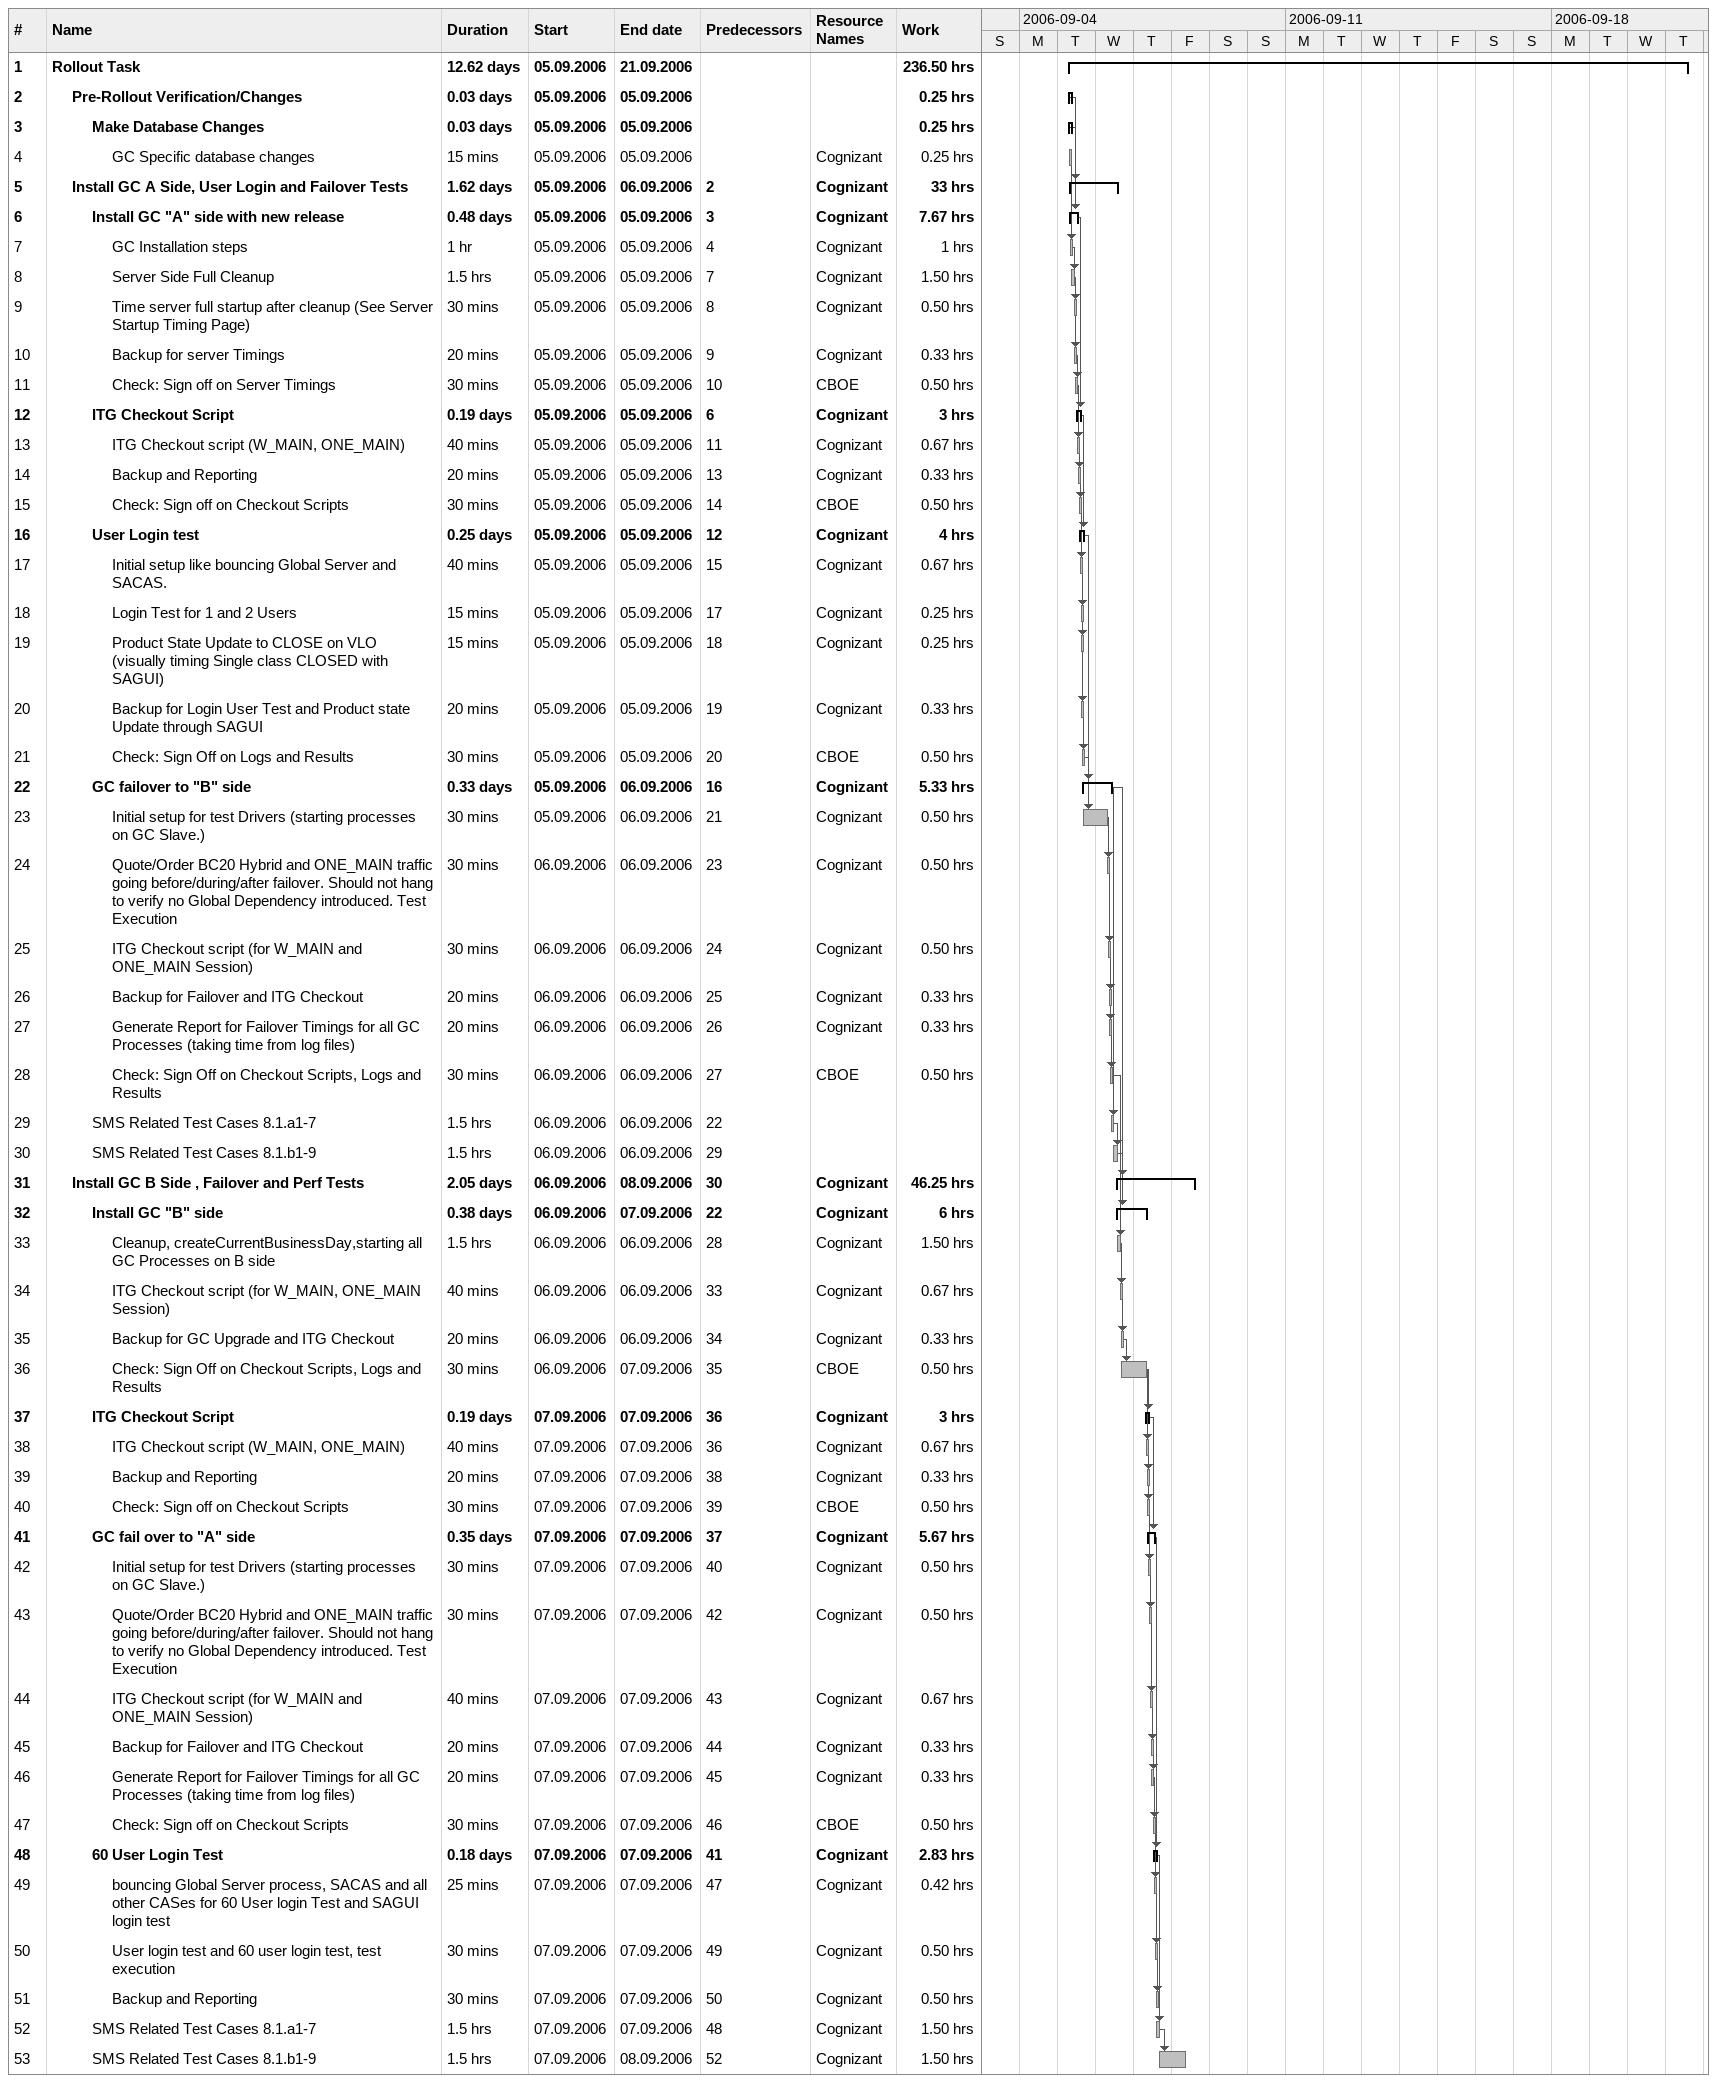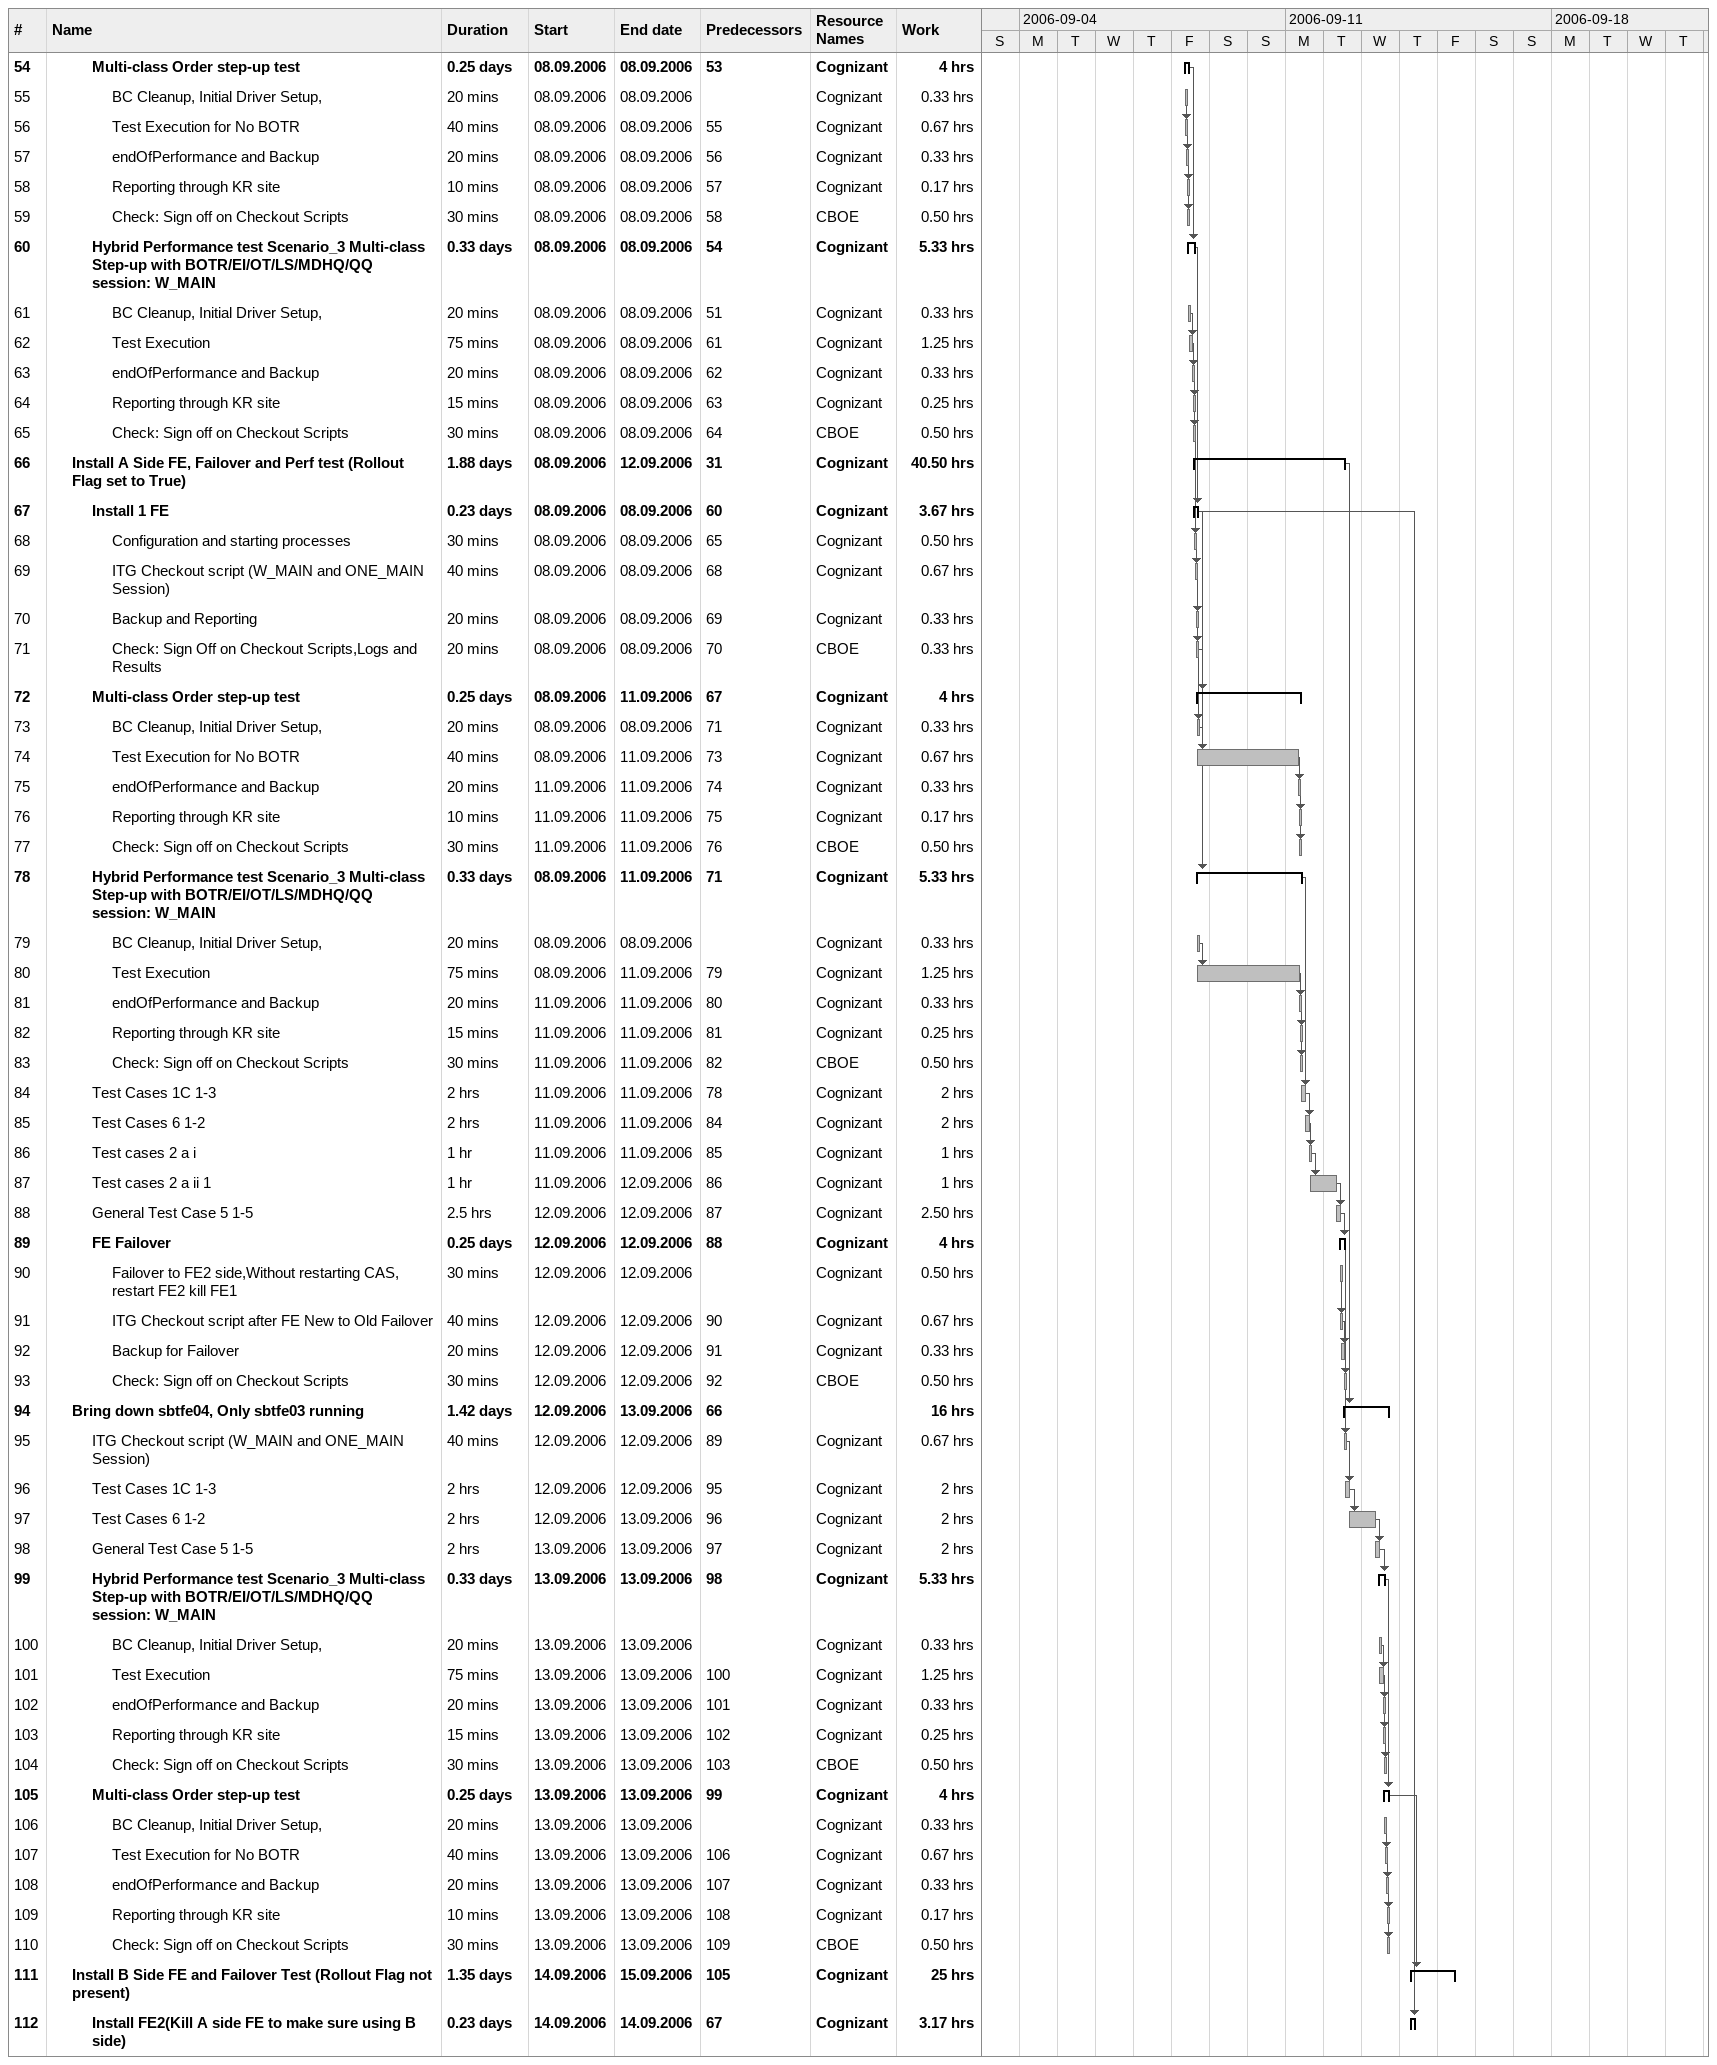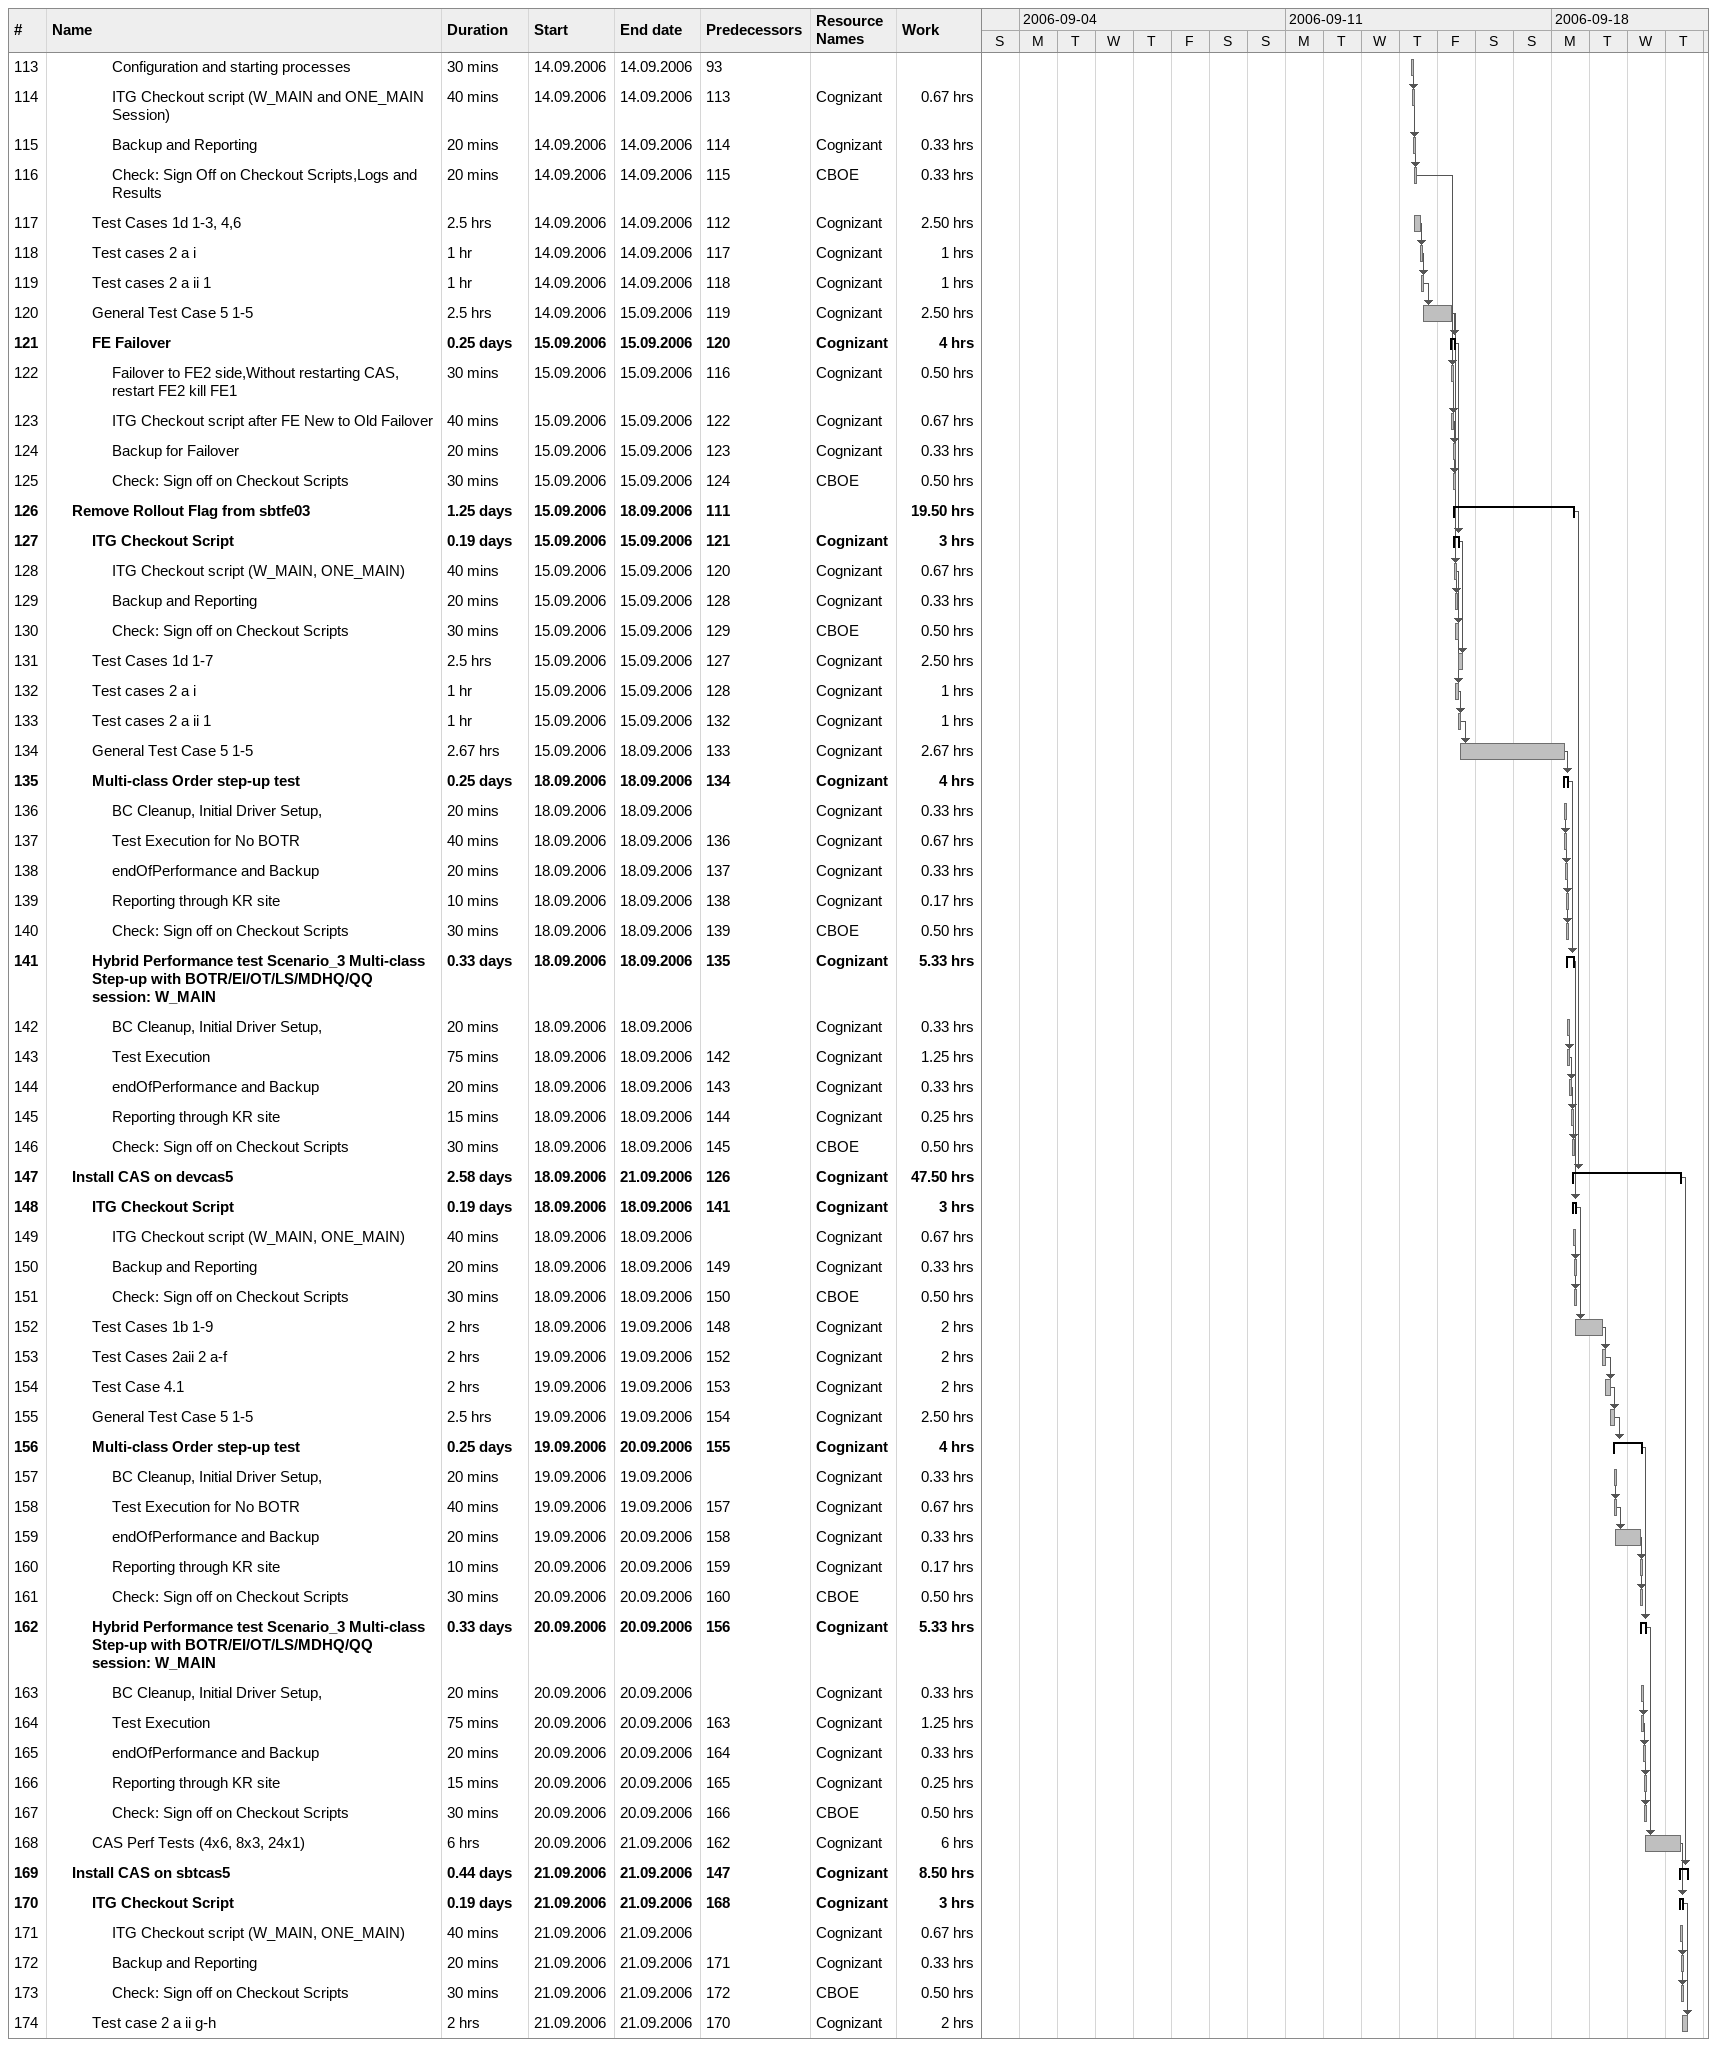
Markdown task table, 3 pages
| ID | Level | Task | Duration | Start | Finish | Predecessors | Resources | Work (h) |
|---|---|---|---|---|---|---|---|---|
| 1 | 1 | **Rollout Task** | 12.62d | 2006-09-05 | 2006-09-21 |  |  | 236.50 |
| 2 | 2 | **Pre-Rollout Verification/Changes** | 0.03d | 2006-09-05 | 2006-09-05 |  |  | 0.25 |
| 3 | 3 | **Make Database Changes** | 0.03d | 2006-09-05 | 2006-09-05 |  |  | 0.25 |
| 4 | 4 | GC Specific database changes | 15min | 2006-09-05 | 2006-09-05 |  | Cognizant | 0.25 |
| 5 | 2 | **Install GC A Side, User Login and Failover Tests** | 1.62d | 2006-09-05 | 2006-09-06 | 2 | Cognizant | 33 |
| 6 | 3 | **Install GC "A" side with new release** | 0.48d | 2006-09-05 | 2006-09-05 | 3 | Cognizant | 7.67 |
| 7 | 4 | GC Installation steps | 1h | 2006-09-05 | 2006-09-05 | 4 | Cognizant | 1 |
| 8 | 4 | Server Side Full Cleanup | 1.5h | 2006-09-05 | 2006-09-05 | 7 | Cognizant | 1.50 |
| 9 | 4 | Time server full startup after cleanup (See Server Startup Timing Page) | 30min | 2006-09-05 | 2006-09-05 | 8 | Cognizant | 0.50 |
| 10 | 4 | Backup for server Timings | 20min | 2006-09-05 | 2006-09-05 | 9 | Cognizant | 0.33 |
| 11 | 4 | Check: Sign off on Server Timings | 30min | 2006-09-05 | 2006-09-05 | 10 | CBOE | 0.50 |
| 12 | 3 | **ITG Checkout Script** | 0.19d | 2006-09-05 | 2006-09-05 | 6 | Cognizant | 3 |
| 13 | 4 | ITG Checkout script (W_MAIN, ONE_MAIN) | 40min | 2006-09-05 | 2006-09-05 | 11 | Cognizant | 0.67 |
| 14 | 4 | Backup and Reporting | 20min | 2006-09-05 | 2006-09-05 | 13 | Cognizant | 0.33 |
| 15 | 4 | Check: Sign off on Checkout Scripts | 30min | 2006-09-05 | 2006-09-05 | 14 | CBOE | 0.50 |
| 16 | 3 | **User Login test** | 0.25d | 2006-09-05 | 2006-09-05 | 12 | Cognizant | 4 |
| 17 | 4 | Initial setup like bouncing Global Server and SACAS. | 40min | 2006-09-05 | 2006-09-05 | 15 | Cognizant | 0.67 |
| 18 | 4 | Login Test for 1 and 2 Users | 15min | 2006-09-05 | 2006-09-05 | 17 | Cognizant | 0.25 |
| 19 | 4 | Product State Update to CLOSE on VLO (visually timing Single class CLOSED with SAGUI) | 15min | 2006-09-05 | 2006-09-05 | 18 | Cognizant | 0.25 |
| 20 | 4 | Backup for Login User Test and Product state Update through SAGUI | 20min | 2006-09-05 | 2006-09-05 | 19 | Cognizant | 0.33 |
| 21 | 4 | Check: Sign Off on Logs and Results | 30min | 2006-09-05 | 2006-09-05 | 20 | CBOE | 0.50 |
| 22 | 3 | **GC failover to "B" side** | 0.33d | 2006-09-05 | 2006-09-06 | 16 | Cognizant | 5.33 |
| 23 | 4 | Initial setup for test Drivers (starting processes on GC Slave.) | 30min | 2006-09-05 | 2006-09-06 | 21 | Cognizant | 0.50 |
| 24 | 4 | Quote/Order BC20 Hybrid and ONE_MAIN traffic going before/during/after failover. Should not hang to verify no Global Dependency introduced. Test Execution | 30min | 2006-09-06 | 2006-09-06 | 23 | Cognizant | 0.50 |
| 25 | 4 | ITG Checkout script (for W_MAIN and ONE_MAIN Session) | 30min | 2006-09-06 | 2006-09-06 | 24 | Cognizant | 0.50 |
| 26 | 4 | Backup for Failover and ITG Checkout | 20min | 2006-09-06 | 2006-09-06 | 25 | Cognizant | 0.33 |
| 27 | 4 | Generate Report for Failover Timings for all GC Processes (taking time from log files) | 20min | 2006-09-06 | 2006-09-06 | 26 | Cognizant | 0.33 |
| 28 | 4 | Check: Sign Off on Checkout Scripts, Logs and Results | 30min | 2006-09-06 | 2006-09-06 | 27 | CBOE | 0.50 |
| 29 | 3 | SMS Related Test Cases 8.1.a1-7 | 1.5h | 2006-09-06 | 2006-09-06 | 22 |  |  |
| 30 | 3 | SMS Related Test Cases 8.1.b1-9 | 1.5h | 2006-09-06 | 2006-09-06 | 29 |  |  |
| 31 | 2 | **Install GC B Side , Failover and Perf Tests** | 2.05d | 2006-09-06 | 2006-09-08 | 30 | Cognizant | 46.25 |
| 32 | 3 | **Install GC "B" side** | 0.38d | 2006-09-06 | 2006-09-07 | 22 | Cognizant | 6 |
| 33 | 4 | Cleanup, createCurrentBusinessDay,starting all GC Processes on B side | 1.5h | 2006-09-06 | 2006-09-06 | 28 | Cognizant | 1.50 |
| 34 | 4 | ITG Checkout script (for W_MAIN, ONE_MAIN Session) | 40min | 2006-09-06 | 2006-09-06 | 33 | Cognizant | 0.67 |
| 35 | 4 | Backup for GC Upgrade and ITG Checkout | 20min | 2006-09-06 | 2006-09-06 | 34 | Cognizant | 0.33 |
| 36 | 4 | Check: Sign Off on Checkout Scripts, Logs and Results | 30min | 2006-09-06 | 2006-09-07 | 35 | CBOE | 0.50 |
| 37 | 3 | **ITG Checkout Script** | 0.19d | 2006-09-07 | 2006-09-07 | 36 | Cognizant | 3 |
| 38 | 4 | ITG Checkout script (W_MAIN, ONE_MAIN) | 40min | 2006-09-07 | 2006-09-07 | 36 | Cognizant | 0.67 |
| 39 | 4 | Backup and Reporting | 20min | 2006-09-07 | 2006-09-07 | 38 | Cognizant | 0.33 |
| 40 | 4 | Check: Sign off on Checkout Scripts | 30min | 2006-09-07 | 2006-09-07 | 39 | CBOE | 0.50 |
| 41 | 3 | **GC fail over to "A" side** | 0.35d | 2006-09-07 | 2006-09-07 | 37 | Cognizant | 5.67 |
| 42 | 4 | Initial setup for test Drivers (starting processes on GC Slave.) | 30min | 2006-09-07 | 2006-09-07 | 40 | Cognizant | 0.50 |
| 43 | 4 | Quote/Order BC20 Hybrid and ONE_MAIN traffic going before/during/after failover. Should not hang to verify no Global Dependency introduced. Test Execution | 30min | 2006-09-07 | 2006-09-07 | 42 | Cognizant | 0.50 |
| 44 | 4 | ITG Checkout script (for W_MAIN and ONE_MAIN Session) | 40min | 2006-09-07 | 2006-09-07 | 43 | Cognizant | 0.67 |
| 45 | 4 | Backup for Failover and ITG Checkout | 20min | 2006-09-07 | 2006-09-07 | 44 | Cognizant | 0.33 |
| 46 | 4 | Generate Report for Failover Timings for all GC Processes (taking time from log files) | 20min | 2006-09-07 | 2006-09-07 | 45 | Cognizant | 0.33 |
| 47 | 4 | Check: Sign off on Checkout Scripts | 30min | 2006-09-07 | 2006-09-07 | 46 | CBOE | 0.50 |
| 48 | 3 | **60 User Login Test** | 0.18d | 2006-09-07 | 2006-09-07 | 41 | Cognizant | 2.83 |
| 49 | 4 | bouncing Global Server process, SACAS and all other CASes for 60 User login Test and SAGUI login test | 25min | 2006-09-07 | 2006-09-07 | 47 | Cognizant | 0.42 |
| 50 | 4 | User login test and 60 user login test, test execution | 30min | 2006-09-07 | 2006-09-07 | 49 | Cognizant | 0.50 |
| 51 | 4 | Backup and Reporting | 30min | 2006-09-07 | 2006-09-07 | 50 | Cognizant | 0.50 |
| 52 | 3 | SMS Related Test Cases 8.1.a1-7 | 1.5h | 2006-09-07 | 2006-09-07 | 48 | Cognizant | 1.50 |
| 53 | 3 | SMS Related Test Cases 8.1.b1-9 | 1.5h | 2006-09-07 | 2006-09-08 | 52 | Cognizant | 1.50 |
| 54 | 3 | **Multi-class Order step-up test** | 0.25d | 2006-09-08 | 2006-09-08 | 53 | Cognizant | 4 |
| 55 | 4 | BC Cleanup, Initial Driver Setup, | 20min | 2006-09-08 | 2006-09-08 |  | Cognizant | 0.33 |
| 56 | 4 | Test Execution for No BOTR | 40min | 2006-09-08 | 2006-09-08 | 55 | Cognizant | 0.67 |
| 57 | 4 | endOfPerformance and Backup | 20min | 2006-09-08 | 2006-09-08 | 56 | Cognizant | 0.33 |
| 58 | 4 | Reporting through KR site | 10min | 2006-09-08 | 2006-09-08 | 57 | Cognizant | 0.17 |
| 59 | 4 | Check: Sign off on Checkout Scripts | 30min | 2006-09-08 | 2006-09-08 | 58 | CBOE | 0.50 |
| 60 | 3 | **Hybrid Performance test Scenario_3 Multi-class Step-up with BOTR/EI/OT/LS/MDHQ/QQ session: W_MAIN** | 0.33d | 2006-09-08 | 2006-09-08 | 54 | Cognizant | 5.33 |
| 61 | 4 | BC Cleanup, Initial Driver Setup, | 20min | 2006-09-08 | 2006-09-08 | 51 | Cognizant | 0.33 |
| 62 | 4 | Test Execution | 75min | 2006-09-08 | 2006-09-08 | 61 | Cognizant | 1.25 |
| 63 | 4 | endOfPerformance and Backup | 20min | 2006-09-08 | 2006-09-08 | 62 | Cognizant | 0.33 |
| 64 | 4 | Reporting through KR site | 15min | 2006-09-08 | 2006-09-08 | 63 | Cognizant | 0.25 |
| 65 | 4 | Check: Sign off on Checkout Scripts | 30min | 2006-09-08 | 2006-09-08 | 64 | CBOE | 0.50 |
| 66 | 2 | **Install A Side FE, Failover and Perf test (Rollout Flag set to True)** | 1.88d | 2006-09-08 | 2006-09-12 | 31 | Cognizant | 40.50 |
| 67 | 3 | **Install 1 FE** | 0.23d | 2006-09-08 | 2006-09-08 | 60 | Cognizant | 3.67 |
| 68 | 4 | Configuration and starting processes | 30min | 2006-09-08 | 2006-09-08 | 65 | Cognizant | 0.50 |
| 69 | 4 | ITG Checkout script (W_MAIN and ONE_MAIN Session) | 40min | 2006-09-08 | 2006-09-08 | 68 | Cognizant | 0.67 |
| 70 | 4 | Backup and Reporting | 20min | 2006-09-08 | 2006-09-08 | 69 | Cognizant | 0.33 |
| 71 | 4 | Check: Sign Off on Checkout Scripts,Logs and Results | 20min | 2006-09-08 | 2006-09-08 | 70 | CBOE | 0.33 |
| 72 | 3 | **Multi-class Order step-up test** | 0.25d | 2006-09-08 | 2006-09-11 | 67 | Cognizant | 4 |
| 73 | 4 | BC Cleanup, Initial Driver Setup, | 20min | 2006-09-08 | 2006-09-08 | 71 | Cognizant | 0.33 |
| 74 | 4 | Test Execution for No BOTR | 40min | 2006-09-08 | 2006-09-11 | 73 | Cognizant | 0.67 |
| 75 | 4 | endOfPerformance and Backup | 20min | 2006-09-11 | 2006-09-11 | 74 | Cognizant | 0.33 |
| 76 | 4 | Reporting through KR site | 10min | 2006-09-11 | 2006-09-11 | 75 | Cognizant | 0.17 |
| 77 | 4 | Check: Sign off on Checkout Scripts | 30min | 2006-09-11 | 2006-09-11 | 76 | CBOE | 0.50 |
| 78 | 3 | **Hybrid Performance test Scenario_3 Multi-class Step-up with BOTR/EI/OT/LS/MDHQ/QQ session: W_MAIN** | 0.33d | 2006-09-08 | 2006-09-11 | 71 | Cognizant | 5.33 |
| 79 | 4 | BC Cleanup, Initial Driver Setup, | 20min | 2006-09-08 | 2006-09-08 |  | Cognizant | 0.33 |
| 80 | 4 | Test Execution | 75min | 2006-09-08 | 2006-09-11 | 79 | Cognizant | 1.25 |
| 81 | 4 | endOfPerformance and Backup | 20min | 2006-09-11 | 2006-09-11 | 80 | Cognizant | 0.33 |
| 82 | 4 | Reporting through KR site | 15min | 2006-09-11 | 2006-09-11 | 81 | Cognizant | 0.25 |
| 83 | 4 | Check: Sign off on Checkout Scripts | 30min | 2006-09-11 | 2006-09-11 | 82 | CBOE | 0.50 |
| 84 | 3 | Test Cases 1C 1-3 | 2h | 2006-09-11 | 2006-09-11 | 78 | Cognizant | 2 |
| 85 | 3 | Test Cases 6 1-2 | 2h | 2006-09-11 | 2006-09-11 | 84 | Cognizant | 2 |
| 86 | 3 | Test cases 2 a i | 1h | 2006-09-11 | 2006-09-11 | 85 | Cognizant | 1 |
| 87 | 3 | Test cases 2 a ii 1 | 1h | 2006-09-11 | 2006-09-12 | 86 | Cognizant | 1 |
| 88 | 3 | General Test Case 5 1-5 | 2.5h | 2006-09-12 | 2006-09-12 | 87 | Cognizant | 2.50 |
| 89 | 3 | **FE Failover** | 0.25d | 2006-09-12 | 2006-09-12 | 88 | Cognizant | 4 |
| 90 | 4 | Failover to FE2 side,Without restarting CAS, restart FE2 kill FE1 | 30min | 2006-09-12 | 2006-09-12 |  | Cognizant | 0.50 |
| 91 | 4 | ITG Checkout script after FE New to Old Failover | 40min | 2006-09-12 | 2006-09-12 | 90 | Cognizant | 0.67 |
| 92 | 4 | Backup for Failover | 20min | 2006-09-12 | 2006-09-12 | 91 | Cognizant | 0.33 |
| 93 | 4 | Check: Sign off on Checkout Scripts | 30min | 2006-09-12 | 2006-09-12 | 92 | CBOE | 0.50 |
| 94 | 2 | **Bring down sbtfe04, Only sbtfe03 running** | 1.42d | 2006-09-12 | 2006-09-13 | 66 |  | 16 |
| 95 | 3 | ITG Checkout script (W_MAIN and ONE_MAIN Session) | 40min | 2006-09-12 | 2006-09-12 | 89 | Cognizant | 0.67 |
| 96 | 3 | Test Cases 1C 1-3 | 2h | 2006-09-12 | 2006-09-12 | 95 | Cognizant | 2 |
| 97 | 3 | Test Cases 6 1-2 | 2h | 2006-09-12 | 2006-09-13 | 96 | Cognizant | 2 |
| 98 | 3 | General Test Case 5 1-5 | 2h | 2006-09-13 | 2006-09-13 | 97 | Cognizant | 2 |
| 99 | 3 | **Hybrid Performance test Scenario_3 Multi-class Step-up with BOTR/EI/OT/LS/MDHQ/QQ session: W_MAIN** | 0.33d | 2006-09-13 | 2006-09-13 | 98 | Cognizant | 5.33 |
| 100 | 4 | BC Cleanup, Initial Driver Setup, | 20min | 2006-09-13 | 2006-09-13 |  | Cognizant | 0.33 |
| 101 | 4 | Test Execution | 75min | 2006-09-13 | 2006-09-13 | 100 | Cognizant | 1.25 |
| 102 | 4 | endOfPerformance and Backup | 20min | 2006-09-13 | 2006-09-13 | 101 | Cognizant | 0.33 |
| 103 | 4 | Reporting through KR site | 15min | 2006-09-13 | 2006-09-13 | 102 | Cognizant | 0.25 |
| 104 | 4 | Check: Sign off on Checkout Scripts | 30min | 2006-09-13 | 2006-09-13 | 103 | CBOE | 0.50 |
| 105 | 3 | **Multi-class Order step-up test** | 0.25d | 2006-09-13 | 2006-09-13 | 99 | Cognizant | 4 |
| 106 | 4 | BC Cleanup, Initial Driver Setup, | 20min | 2006-09-13 | 2006-09-13 |  | Cognizant | 0.33 |
| 107 | 4 | Test Execution for No BOTR | 40min | 2006-09-13 | 2006-09-13 | 106 | Cognizant | 0.67 |
| 108 | 4 | endOfPerformance and Backup | 20min | 2006-09-13 | 2006-09-13 | 107 | Cognizant | 0.33 |
| 109 | 4 | Reporting through KR site | 10min | 2006-09-13 | 2006-09-13 | 108 | Cognizant | 0.17 |
| 110 | 4 | Check: Sign off on Checkout Scripts | 30min | 2006-09-13 | 2006-09-13 | 109 | CBOE | 0.50 |
| 111 | 2 | **Install B Side FE and Failover Test (Rollout Flag not present)** | 1.35d | 2006-09-14 | 2006-09-15 | 105 | Cognizant | 25 |
| 112 | 3 | **Install FE2(Kill A side FE to make sure using B side)** | 0.23d | 2006-09-14 | 2006-09-14 | 67 | Cognizant | 3.17 |
| 113 | 4 | Configuration and starting processes | 30min | 2006-09-14 | 2006-09-14 | 93 |  |  |
| 114 | 4 | ITG Checkout script (W_MAIN and ONE_MAIN Session) | 40min | 2006-09-14 | 2006-09-14 | 113 | Cognizant | 0.67 |
| 115 | 4 | Backup and Reporting | 20min | 2006-09-14 | 2006-09-14 | 114 | Cognizant | 0.33 |
| 116 | 4 | Check: Sign Off on Checkout Scripts,Logs and Results | 20min | 2006-09-14 | 2006-09-14 | 115 | CBOE | 0.33 |
| 117 | 3 | Test Cases 1d 1-3, 4,6 | 2.5h | 2006-09-14 | 2006-09-14 | 112 | Cognizant | 2.50 |
| 118 | 3 | Test cases 2 a i | 1h | 2006-09-14 | 2006-09-14 | 117 | Cognizant | 1 |
| 119 | 3 | Test cases 2 a ii 1 | 1h | 2006-09-14 | 2006-09-14 | 118 | Cognizant | 1 |
| 120 | 3 | General Test Case 5 1-5 | 2.5h | 2006-09-14 | 2006-09-15 | 119 | Cognizant | 2.50 |
| 121 | 3 | **FE Failover** | 0.25d | 2006-09-15 | 2006-09-15 | 120 | Cognizant | 4 |
| 122 | 4 | Failover to FE2 side,Without restarting CAS, restart FE2 kill FE1 | 30min | 2006-09-15 | 2006-09-15 | 116 | Cognizant | 0.50 |
| 123 | 4 | ITG Checkout script after FE New to Old Failover | 40min | 2006-09-15 | 2006-09-15 | 122 | Cognizant | 0.67 |
| 124 | 4 | Backup for Failover | 20min | 2006-09-15 | 2006-09-15 | 123 | Cognizant | 0.33 |
| 125 | 4 | Check: Sign off on Checkout Scripts | 30min | 2006-09-15 | 2006-09-15 | 124 | CBOE | 0.50 |
| 126 | 2 | **Remove Rollout Flag from sbtfe03** | 1.25d | 2006-09-15 | 2006-09-18 | 111 |  | 19.50 |
| 127 | 3 | **ITG Checkout Script** | 0.19d | 2006-09-15 | 2006-09-15 | 121 | Cognizant | 3 |
| 128 | 4 | ITG Checkout script (W_MAIN, ONE_MAIN) | 40min | 2006-09-15 | 2006-09-15 | 120 | Cognizant | 0.67 |
| 129 | 4 | Backup and Reporting | 20min | 2006-09-15 | 2006-09-15 | 128 | Cognizant | 0.33 |
| 130 | 4 | Check: Sign off on Checkout Scripts | 30min | 2006-09-15 | 2006-09-15 | 129 | CBOE | 0.50 |
| 131 | 3 | Test Cases 1d 1-7 | 2.5h | 2006-09-15 | 2006-09-15 | 127 | Cognizant | 2.50 |
| 132 | 3 | Test cases 2 a i | 1h | 2006-09-15 | 2006-09-15 | 128 | Cognizant | 1 |
| 133 | 3 | Test cases 2 a ii 1 | 1h | 2006-09-15 | 2006-09-15 | 132 | Cognizant | 1 |
| 134 | 3 | General Test Case 5 1-5 | 2.67h | 2006-09-15 | 2006-09-18 | 133 | Cognizant | 2.67 |
| 135 | 3 | **Multi-class Order step-up test** | 0.25d | 2006-09-18 | 2006-09-18 | 134 | Cognizant | 4 |
| 136 | 4 | BC Cleanup, Initial Driver Setup, | 20min | 2006-09-18 | 2006-09-18 |  | Cognizant | 0.33 |
| 137 | 4 | Test Execution for No BOTR | 40min | 2006-09-18 | 2006-09-18 | 136 | Cognizant | 0.67 |
| 138 | 4 | endOfPerformance and Backup | 20min | 2006-09-18 | 2006-09-18 | 137 | Cognizant | 0.33 |
| 139 | 4 | Reporting through KR site | 10min | 2006-09-18 | 2006-09-18 | 138 | Cognizant | 0.17 |
| 140 | 4 | Check: Sign off on Checkout Scripts | 30min | 2006-09-18 | 2006-09-18 | 139 | CBOE | 0.50 |
| 141 | 3 | **Hybrid Performance test Scenario_3 Multi-class Step-up with BOTR/EI/OT/LS/MDHQ/QQ session: W_MAIN** | 0.33d | 2006-09-18 | 2006-09-18 | 135 | Cognizant | 5.33 |
| 142 | 4 | BC Cleanup, Initial Driver Setup, | 20min | 2006-09-18 | 2006-09-18 |  | Cognizant | 0.33 |
| 143 | 4 | Test Execution | 75min | 2006-09-18 | 2006-09-18 | 142 | Cognizant | 1.25 |
| 144 | 4 | endOfPerformance and Backup | 20min | 2006-09-18 | 2006-09-18 | 143 | Cognizant | 0.33 |
| 145 | 4 | Reporting through KR site | 15min | 2006-09-18 | 2006-09-18 | 144 | Cognizant | 0.25 |
| 146 | 4 | Check: Sign off on Checkout Scripts | 30min | 2006-09-18 | 2006-09-18 | 145 | CBOE | 0.50 |
| 147 | 2 | **Install CAS on devcas5** | 2.58d | 2006-09-18 | 2006-09-21 | 126 | Cognizant | 47.50 |
| 148 | 3 | **ITG Checkout Script** | 0.19d | 2006-09-18 | 2006-09-18 | 141 | Cognizant | 3 |
| 149 | 4 | ITG Checkout script (W_MAIN, ONE_MAIN) | 40min | 2006-09-18 | 2006-09-18 |  | Cognizant | 0.67 |
| 150 | 4 | Backup and Reporting | 20min | 2006-09-18 | 2006-09-18 | 149 | Cognizant | 0.33 |
| 151 | 4 | Check: Sign off on Checkout Scripts | 30min | 2006-09-18 | 2006-09-18 | 150 | CBOE | 0.50 |
| 152 | 3 | Test Cases 1b 1-9 | 2h | 2006-09-18 | 2006-09-19 | 148 | Cognizant | 2 |
| 153 | 3 | Test Cases 2aii 2 a-f | 2h | 2006-09-19 | 2006-09-19 | 152 | Cognizant | 2 |
| 154 | 3 | Test Case 4.1 | 2h | 2006-09-19 | 2006-09-19 | 153 | Cognizant | 2 |
| 155 | 3 | General Test Case 5 1-5 | 2.5h | 2006-09-19 | 2006-09-19 | 154 | Cognizant | 2.50 |
| 156 | 3 | **Multi-class Order step-up test** | 0.25d | 2006-09-19 | 2006-09-20 | 155 | Cognizant | 4 |
| 157 | 4 | BC Cleanup, Initial Driver Setup, | 20min | 2006-09-19 | 2006-09-19 |  | Cognizant | 0.33 |
| 158 | 4 | Test Execution for No BOTR | 40min | 2006-09-19 | 2006-09-19 | 157 | Cognizant | 0.67 |
| 159 | 4 | endOfPerformance and Backup | 20min | 2006-09-19 | 2006-09-20 | 158 | Cognizant | 0.33 |
| 160 | 4 | Reporting through KR site | 10min | 2006-09-20 | 2006-09-20 | 159 | Cognizant | 0.17 |
| 161 | 4 | Check: Sign off on Checkout Scripts | 30min | 2006-09-20 | 2006-09-20 | 160 | CBOE | 0.50 |
| 162 | 3 | **Hybrid Performance test Scenario_3 Multi-class Step-up with BOTR/EI/OT/LS/MDHQ/QQ session: W_MAIN** | 0.33d | 2006-09-20 | 2006-09-20 | 156 | Cognizant | 5.33 |
| 163 | 4 | BC Cleanup, Initial Driver Setup, | 20min | 2006-09-20 | 2006-09-20 |  | Cognizant | 0.33 |
| 164 | 4 | Test Execution | 75min | 2006-09-20 | 2006-09-20 | 163 | Cognizant | 1.25 |
| 165 | 4 | endOfPerformance and Backup | 20min | 2006-09-20 | 2006-09-20 | 164 | Cognizant | 0.33 |
| 166 | 4 | Reporting through KR site | 15min | 2006-09-20 | 2006-09-20 | 165 | Cognizant | 0.25 |
| 167 | 4 | Check: Sign off on Checkout Scripts | 30min | 2006-09-20 | 2006-09-20 | 166 | CBOE | 0.50 |
| 168 | 3 | CAS Perf Tests (4x6, 8x3, 24x1) | 6h | 2006-09-20 | 2006-09-21 | 162 | Cognizant | 6 |
| 169 | 2 | **Install CAS on sbtcas5** | 0.44d | 2006-09-21 | 2006-09-21 | 147 | Cognizant | 8.50 |
| 170 | 3 | **ITG Checkout Script** | 0.19d | 2006-09-21 | 2006-09-21 | 168 | Cognizant | 3 |
| 171 | 4 | ITG Checkout script (W_MAIN, ONE_MAIN) | 40min | 2006-09-21 | 2006-09-21 |  | Cognizant | 0.67 |
| 172 | 4 | Backup and Reporting | 20min | 2006-09-21 | 2006-09-21 | 171 | Cognizant | 0.33 |
| 173 | 4 | Check: Sign off on Checkout Scripts | 30min | 2006-09-21 | 2006-09-21 | 172 | CBOE | 0.50 |
| 174 | 3 | Test case 2 a ii g-h | 2h | 2006-09-21 | 2006-09-21 | 170 | Cognizant | 2 |
